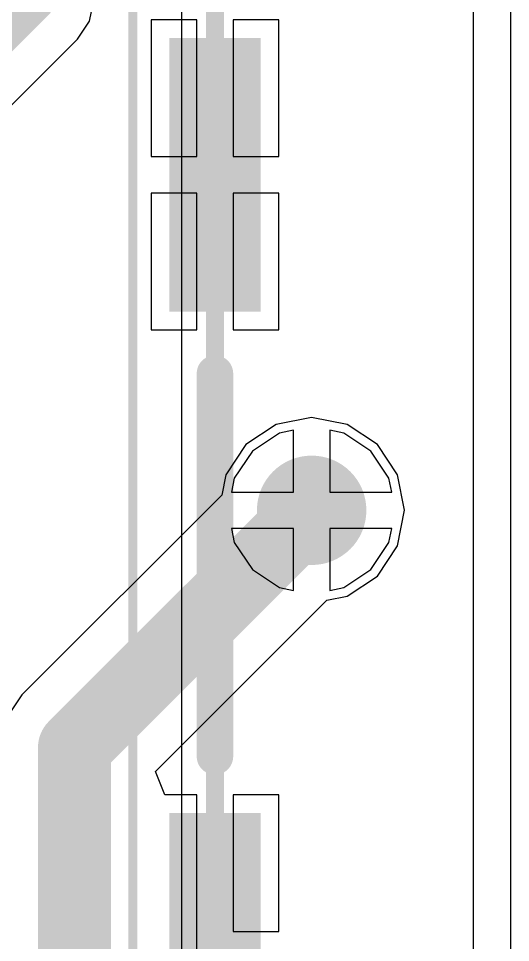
# Model space of a CAD drawing. Header units: inches. Extents: x -0.1 to 84.5, y -0.1 to 23.7.
# Drawn here: x 58.39 to 61.09, y 8.63 to 13.7 of the extents above; entities that cross this region are included whole.
import ezdxf

# ---------------------------------------------------------------- set-up
doc = ezdxf.new("R2010")
doc.units = ezdxf.units.IN
for name, color, linetype in [('Bottom 3D Body', 56, 'Continuous'), ('Bottom Courtyard', 56, 'Continuous'), ('Bottom Layer', 5, 'Continuous'), ('Bottom Overlay', 54, 'Continuous'), ('Bottom Paste', 16, 'Continuous'), ('Bottom Solder', 6, 'Continuous'), ('Top Layer', 1, 'Continuous'), ('Top Overlay', 2, 'Continuous'), ('Via Holes', 16, 'Continuous')]:
    doc.layers.add(name, color=color, linetype=linetype)

# ---------------------------------------------------------------- blocks, each defined once
blk = doc.blocks.new('GCT_MEM2085_00_115_00_A_REV0_2_B_87')
at = {"layer": 'Bottom Layer'}
for points in [[(-2.84, -3.83), (-1.44, -3.83), (-1.44, -4.23), (-2.84, -4.23)], [(1.41, -3.83), (2.81, -3.83), (2.81, -4.23), (1.41, -4.23)]]:
    blk.add_hatch(color=5, dxfattribs=at).paths.add_polyline_path(points)
at = {"layer": 'Bottom Paste'}
for points in [[(-2.84, -3.83), (-1.44, -3.83), (-1.44, -4.23), (-2.84, -4.23)], [(1.41, -3.83), (2.81, -3.83), (2.81, -4.23), (1.41, -4.23)]]:
    blk.add_hatch(color=16, dxfattribs=at).paths.add_polyline_path(points)
at = {"layer": 'Bottom Solder'}
for points in [[(-2.89, -3.78), (-1.39, -3.78), (-1.39, -4.28), (-2.89, -4.28)], [(1.36, -3.78), (2.86, -3.78), (2.86, -4.28), (1.36, -4.28)]]:
    blk.add_hatch(color=6, dxfattribs=at).paths.add_polyline_path(points)
at = {"layer": 'Bottom 3D Body'}
blk.add_lwpolyline([(5.76, -4.03, 0.1, 0.1, 0), (-5.76, -4.03, 0.1, 0.1, 0)], format="xyseb", dxfattribs=at)
at = {"layer": 'Bottom Courtyard'}
blk.add_lwpolyline([(6.2, -4.48, 0.05, 0.05, 0), (-6.2, -4.48, 0.05, 0.05, 0)], format="xyseb", dxfattribs=at)
at = {"layer": 'Bottom Layer'}
blk.add_line((-5, -2.41), (3.8, -2.41), dxfattribs=at)
at = {"layer": 'Bottom Overlay'}
blk.add_lwpolyline([(1.05, -4.03, 0.2, 0.2, 0), (-1.05, -4.03, 0.2, 0.2, 0)], format="xyseb", dxfattribs=at)
for points in [[(-1.1, -4.03, 0.1, 0.1, 1), (-1, -4.03, 0.1, 0.1, 1)], [(1, -4.03, 0.1, 0.1, 1), (1.1, -4.03, 0.1, 0.1, 1)]]:
    blk.add_lwpolyline(points, format="xyseb", close=True, dxfattribs=at)

msp = doc.modelspace()

# ---------------------------------------------------------------- hatches: boundary and pattern name
at = {"layer": 'Bottom Layer'}
h = msp.add_hatch(color=5, dxfattribs=at)
edge = h.paths.add_edge_path()
edge.add_arc((60, 11), 0.3, 0, 360)
at = {"layer": 'Top Layer'}
h = msp.add_hatch(color=1, dxfattribs=at)
edge = h.paths.add_edge_path()
edge.add_arc((60, 11), 0.3, 0, 360)
at = {"layer": 'Via Holes'}
h = msp.add_hatch(color=7, dxfattribs=at)
edge = h.paths.add_edge_path()
edge.add_arc((60, 11), 0.15, 0, 360)

# ---------------------------------------------------------------- linework, layer by layer
at = {"layer": 'Bottom Layer'}
for p, q in [((60.8861, 15.7), (60.8861, 6.9761)), ((58.7826, 13.6829), (58.8059, 13.8)), ((59.37, 13.69), (59.12, 13.69)), ((59.12, 13.69), (59.12, 12.94)), ((59.37, 12.94), (59.37, 13.69)), ((59.82, 13.69), (59.57, 13.69)), ((59.57, 13.69), (59.57, 12.94)), ((59.82, 12.94), (59.82, 13.69)), ((58.7163, 13.5837), (58.7826, 13.6829)), ((57.9163, 12.7837), (58.7163, 13.5837)), ((59.12, 12.94), (59.37, 12.94)), ((59.57, 12.94), (59.82, 12.94)), ((59.37, 12.74), (59.12, 12.74)), ((59.12, 12.74), (59.12, 11.99)), ((59.37, 11.99), (59.37, 12.74)), ((59.82, 12.74), (59.57, 12.74)), ((59.57, 12.74), (59.57, 11.99)), ((59.82, 11.99), (59.82, 12.74)), ((59.12, 11.99), (59.37, 11.99)), ((59.57, 11.99), (59.82, 11.99)), ((60, 11.5098), (59.8049, 11.471)), ((60.1951, 11.471), (60, 11.5098)), ((59.8049, 11.471), (59.6395, 11.3605)), ((60.3605, 11.3605), (60.1951, 11.471)), ((59.6395, 11.3605), (59.529, 11.1951)), ((60.471, 11.1951), (60.3605, 11.3605)), ((59.529, 11.1951), (59.5068, 11.0836)), ((60.5098, 11), (60.471, 11.1951)), ((59.5068, 11.0836), (58.4116, 9.9884)), ((60.471, 10.8049), (60.5098, 11)), ((60.3605, 10.6395), (60.471, 10.8049)), ((60.1951, 10.529), (60.3605, 10.6395)), ((59.1438, 9.567), (60.0836, 10.5068)), ((60.0836, 10.5068), (60.1951, 10.529)), ((58.4116, 9.9884), (58.3232, 9.8561)), ((59.1946, 9.44), (59.1438, 9.567)), ((59.37, 9.44), (59.1946, 9.44)), ((59.37, 8.59), (59.37, 9.44)), ((59.82, 9.44), (59.57, 9.44)), ((59.57, 9.44), (59.57, 8.69)), ((59.82, 8.69), (59.82, 9.44)), ((59.57, 8.69), (59.82, 8.69))]:
    msp.add_line(p, q, dxfattribs=at)
for points in [[(57.7, 13, 0.2, 0.2, 0), (58.5, 13.8, 0.2, 0.2, 0)], [(58.7, 9.7, 0.4, 0.4, 0), (60, 11, 0.4, 0.4, 0)], [(58.7, 8.3, 0.4, 0.4, 0), (58.7, 9.7, 0.4, 0.4, 0)]]:
    msp.add_lwpolyline(points, format="xyseb", dxfattribs=at)
for points in [[(59.9, 11, 0.2, 0.2, 1), (60.1, 11, 0.2, 0.2, 1)], [(58.6, 9.7, 0.2, 0.2, 1), (58.8, 9.7, 0.2, 0.2, 1)], [(58.6, 9.7, 0.2, 0.2, 1), (58.8, 9.7, 0.2, 0.2, 1)]]:
    msp.add_lwpolyline(points, format="xyseb", close=True, dxfattribs=at)
at = {"layer": 'Top Layer'}
for p, q in [((59.8244, 11.4239), (59.6756, 11.3244)), ((59.9, 11.4389), (59.8244, 11.4239)), ((59.9, 11.1), (59.9, 11.4389)), ((60.1756, 11.4239), (60.1, 11.4389)), ((60.1, 11.4389), (60.1, 11.1)), ((60.3244, 11.3244), (60.1756, 11.4239)), ((59.6756, 11.3244), (59.5761, 11.1756)), ((60.4239, 11.1756), (60.3244, 11.3244)), ((59.5761, 11.1756), (59.5611, 11.1)), ((60.4389, 11.1), (60.4239, 11.1756)), ((59.5611, 11.1), (59.9, 11.1)), ((60.1, 11.1), (60.4389, 11.1)), ((59.9, 10.9), (59.5611, 10.9)), ((59.5611, 10.9), (59.5761, 10.8244)), ((59.9, 10.5611), (59.9, 10.9)), ((60.4389, 10.9), (60.1, 10.9)), ((60.1, 10.9), (60.1, 10.5611)), ((60.4239, 10.8244), (60.4389, 10.9)), ((59.5761, 10.8244), (59.6756, 10.6756)), ((60.3244, 10.6756), (60.4239, 10.8244)), ((59.6756, 10.6756), (59.8244, 10.5761)), ((60.1756, 10.5761), (60.3244, 10.6756)), ((59.8244, 10.5761), (59.9, 10.5611)), ((60.1, 10.5611), (60.1756, 10.5761))]:
    msp.add_line(p, q, dxfattribs=at)
at = {"layer": 'Top Overlay'}
msp.add_line((59.2863, 18.195), (59.2863, 4.4353), dxfattribs=at)
msp.add_line((59.2863, 18.195), (59.2863, 4.4353), dxfattribs=at)

# ---------------------------------------------------------------- block references
at = {"rotation": 270}
msp.add_blockref('GCT_MEM2085_00_115_00_A_REV0_2_B_87', (63.5, 10.7), dxfattribs=at)

doc.saveas('drawing.dxf')
